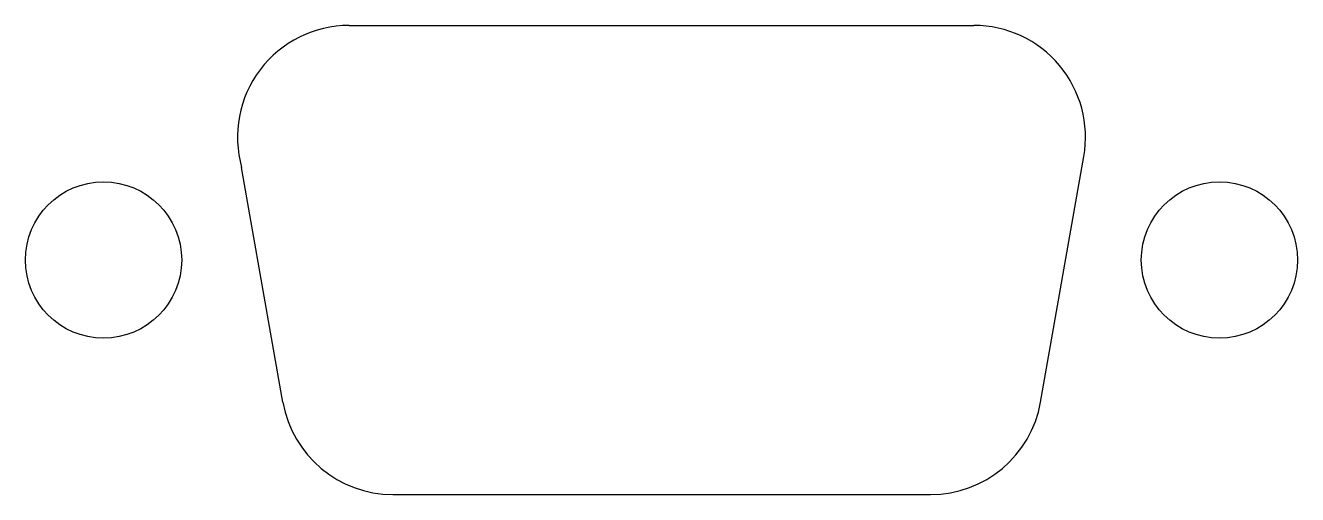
# Model space of a CAD drawing. Header units: millimetres. Extents: x 40.8 to 69.2, y 44.7 to 55.2.
import ezdxf

# ---------------------------------------------------------------- set-up
doc = ezdxf.new("R2010")
doc.units = ezdxf.units.MM
doc.layers.add('Construction', color=4, linetype='Continuous', lineweight=25, true_color=0x00ffff)
doc.layers.add('Cuts', color=2, linetype='Continuous', lineweight=25, true_color=0xffff00)

# ---------------------------------------------------------------- blocks, each defined once
blk = doc.blocks.new('DB9')
at = {"layer": 'Construction'}
for p, q in [((-7, 5.25), (7, 5.25)), ((8.492, -3.184), (9.462, 2.316)), ((-8.48, -3.184), (-9.406, 2.072)), ((-6.018, -5.25), (6.03, -5.25))]:
    blk.add_line(p, q, dxfattribs=at)
for centre in [(-12.5, 0), (12.5, 0)]:
    blk.add_circle(centre, 1.75, dxfattribs=at)
for centre, start, end in [((-7, 2.75), 90, 195.7328), ((7, 2.75), 350, 90), ((-6.018, -2.75), 190, 270), ((6.03, -2.75), 270, 350)]:
    blk.add_arc(centre, 2.5, start, end, dxfattribs=at)

msp = doc.modelspace()

# ---------------------------------------------------------------- block references
at = {"layer": 'Cuts'}
msp.add_blockref('DB9', (55, 50), dxfattribs=at)

doc.saveas('drawing.dxf')
